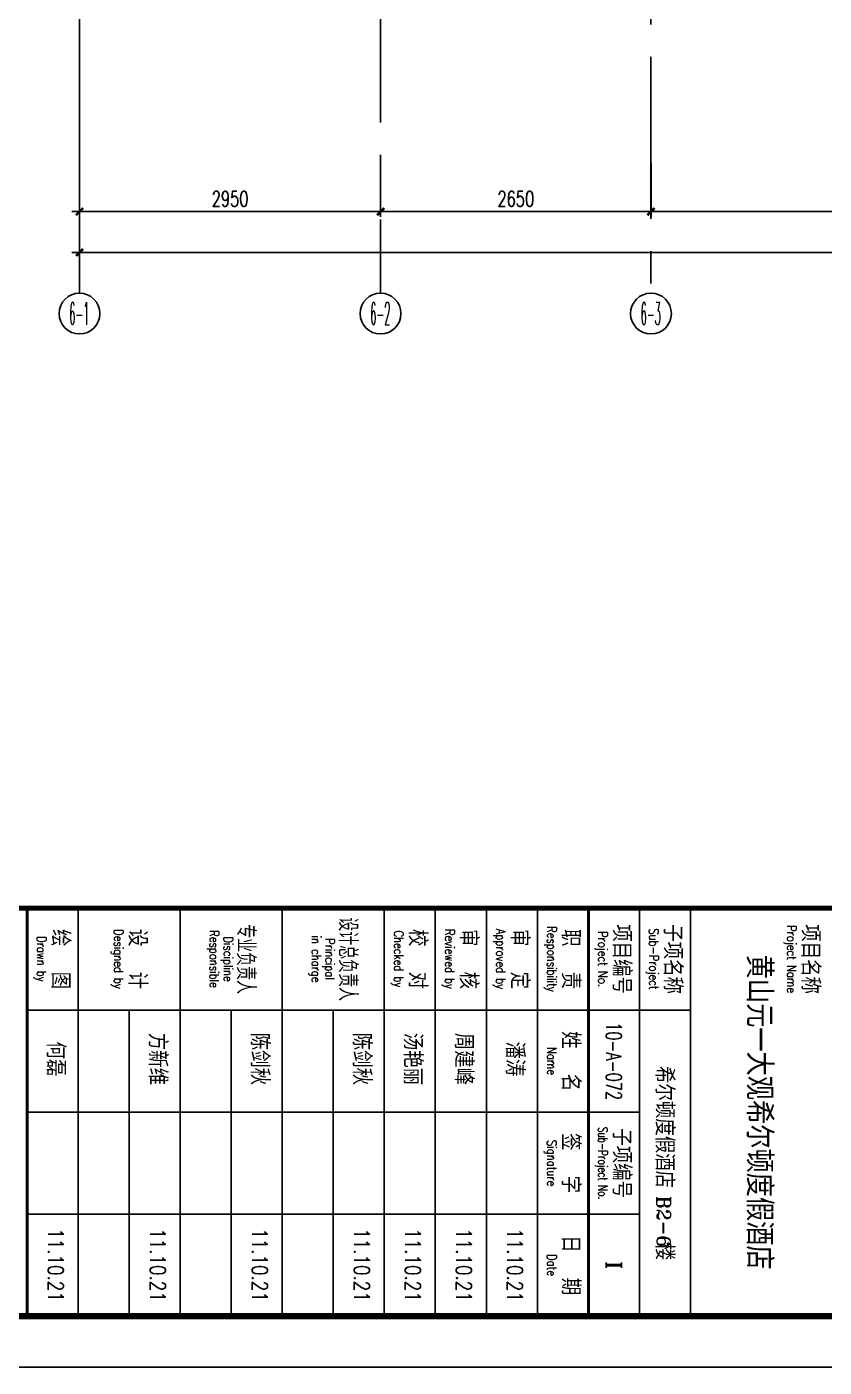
# Model space of a CAD drawing. Extents: x -395226 to -176901, y -140672 to 68263.
# Drawn here: x -334343 to -326529, y -140672 to -127534 of the extents above; entities that cross this region are included whole.
import ezdxf
from ezdxf.enums import TextEntityAlignment as Align

# ---------------------------------------------------------------- set-up
doc = ezdxf.new("R2010")
doc.units = 0
doc.header["$LTSCALE"] = 1000
doc.header["$MEASUREMENT"] = 0
doc.linetypes.add('ACAD_ISO08W100', pattern=[36, 24, -3, 6, -3])
doc.linetypes.add('CENTER', pattern=[50.8, 31.75, -6.35, 6.35, -6.35])
doc.layers.get('0').update_dxf_attribs({"linetype": 'CONTINUOUS'})
doc.layers.get('Defpoints').update_dxf_attribs({"linetype": 'CONTINUOUS'})
for name, color, linetype in [('A-AXIS', 3, 'CONTINUOUS'), ('A-AXIS-TEXT', 7, 'CONTINUOUS'), ('A-DOTE', 8, 'ACAD_ISO08W100'), ('A-PUB-DIM', 3, 'CONTINUOUS'), ('图框', 7, 'CONTINUOUS')]:
    doc.layers.add(name, color=color, linetype=linetype)
doc.styles.add('COMPLEX', font='COMPLEX')
doc.styles.add('DIM_FONT', font='SIMPLEX', dxfattribs={"width": 0.7, "bigfont": 'GBCBIG'})
doc.styles.add('TKZ1_tjhts.shx', font='tjromant.shx', dxfattribs={"bigfont": 'tjhts.shx'})
doc.styles.add('TKZ2_tjkts.shx', font='tjromant.shx', dxfattribs={"bigfont": 'tjkts.shx'})
doc.dimstyles.new('DIM100', dxfattribs={"dimscale": 100, "dimtxt": 3, "dimasz": 0.01, "dimexe": 1, "dimexo": 1, "dimgap": 1, "dimtad": 1, "dimdec": 0, "dimzin": 0, "dimdsep": 46, "dimtxsty": 'DIM_FONT', "dimblk1": '_DIMX', "dimblk2": '_DIMX', "dimsah": 1, "dimcen": 0.01, "dimclrd": 256, "dimclre": 256, "dimclrt": 7, "dimadec": 0, "dimazin": 0, "dimtfac": 1, "dimtdec": 0, "dimtix": 1, "dimtmove": 2, "dimatfit": 3, "dimldrblk": '_DIMX', "dimfxl": 0, "dimtolj": 1, "dimtzin": 5, "dimarcsym": 0})

# ---------------------------------------------------------------- blocks, each defined once
blk = doc.blocks.new('_DIMX')
blk.add_line((-150, 0), (150, 0))
at = {"const_width": 50}
blk.add_lwpolyline([(-70, -70), (70, 70)], dxfattribs=at)
blk = doc.blocks.new('*D991')
at = {"layer": 'A-PUB-DIM', "lineweight": -2}
for p, q in [((-333826, -128868), (-333826, -129395)), ((-330876, -128868), (-330876, -129395)), ((-333826, -129345), (-330877, -129345))]:
    blk.add_line(p, q, dxfattribs=at)
at = {"layer": 'Defpoints', "color": 0}
for p in [(-333826, -128818), (-330876, -128818), (-330876, -129345)]:
    blk.add_point(p, dxfattribs=at)
at = {"layer": 'A-PUB-DIM', "lineweight": -2, "xscale": 0.5, "yscale": 0.5, "zscale": 0.5, "rotation": 180}
blk.add_blockref('_DIMX', (-333826, -129345), dxfattribs=at)
at = {"layer": 'A-PUB-DIM', "lineweight": -2, "xscale": 0.5, "yscale": 0.5, "zscale": 0.5}
blk.add_blockref('_DIMX', (-330876, -129345), dxfattribs=at)
at = {"layer": 'A-PUB-DIM', "insert": (-332351, -129220), "char_height": 150, "attachment_point": 5, "style": 'DIM_FONT'}
blk.add_mtext('\\A1;2950', dxfattribs=at)
blk = doc.blocks.new('*D992')
at = {"layer": 'A-PUB-DIM', "lineweight": -2}
for p, q in [((-330876, -128868), (-330876, -129395)), ((-328226, -128868), (-328226, -129395)), ((-330876, -129345), (-328227, -129345))]:
    blk.add_line(p, q, dxfattribs=at)
at = {"layer": 'Defpoints', "color": 0}
for p in [(-330876, -128818), (-328226, -128818), (-328226, -129345)]:
    blk.add_point(p, dxfattribs=at)
at = {"layer": 'A-PUB-DIM', "lineweight": -2, "xscale": 0.5, "yscale": 0.5, "zscale": 0.5, "rotation": 180}
blk.add_blockref('_DIMX', (-330876, -129345), dxfattribs=at)
at = {"layer": 'A-PUB-DIM', "lineweight": -2, "xscale": 0.5, "yscale": 0.5, "zscale": 0.5}
blk.add_blockref('_DIMX', (-328226, -129345), dxfattribs=at)
at = {"layer": 'A-PUB-DIM', "insert": (-329551, -129220), "char_height": 150, "attachment_point": 5, "style": 'DIM_FONT'}
blk.add_mtext('\\A1;2650', dxfattribs=at)
blk = doc.blocks.new('*D993')
at = {"layer": 'A-PUB-DIM', "lineweight": -2}
for p, q in [((-328226, -128868), (-328226, -129395)), ((-322276, -128868), (-322276, -129395)), ((-328226, -129345), (-322277, -129345))]:
    blk.add_line(p, q, dxfattribs=at)
at = {"layer": 'Defpoints', "color": 0}
for p in [(-328226, -128818), (-322276, -128818), (-322276, -129345)]:
    blk.add_point(p, dxfattribs=at)
at = {"layer": 'A-PUB-DIM', "lineweight": -2, "xscale": 0.5, "yscale": 0.5, "zscale": 0.5, "rotation": 180}
blk.add_blockref('_DIMX', (-328226, -129345), dxfattribs=at)
at = {"layer": 'A-PUB-DIM', "lineweight": -2, "xscale": 0.5, "yscale": 0.5, "zscale": 0.5}
blk.add_blockref('_DIMX', (-322276, -129345), dxfattribs=at)
at = {"layer": 'A-PUB-DIM', "insert": (-325251, -129220), "char_height": 150, "attachment_point": 5, "style": 'DIM_FONT'}
blk.add_mtext('\\A1;5950', dxfattribs=at)
blk = doc.blocks.new('*D997')
at = {"layer": 'A-PUB-DIM', "lineweight": -2}
for p, q in [((-333826, -128642), (-333826, -129795)), ((-308676, -128642), (-308676, -129795)), ((-333826, -129745), (-308677, -129745))]:
    blk.add_line(p, q, dxfattribs=at)
at = {"layer": 'Defpoints', "color": 0}
for p in [(-333826, -128592), (-308676, -128592), (-308676, -129745)]:
    blk.add_point(p, dxfattribs=at)
at = {"layer": 'A-PUB-DIM', "lineweight": -2, "xscale": 0.5, "yscale": 0.5, "zscale": 0.5, "rotation": 180}
blk.add_blockref('_DIMX', (-333826, -129745), dxfattribs=at)
at = {"layer": 'A-PUB-DIM', "lineweight": -2, "xscale": 0.5, "yscale": 0.5, "zscale": 0.5}
blk.add_blockref('_DIMX', (-308676, -129745), dxfattribs=at)
at = {"layer": 'A-PUB-DIM', "insert": (-321251, -129620), "char_height": 150, "attachment_point": 5, "style": 'DIM_FONT'}
blk.add_mtext('\\A1;25150', dxfattribs=at)
blk = doc.blocks.new('_AXISO')
blk.add_circle((0, 0), 0.5)
at = {"layer": 'A-AXIS-TEXT', "style": 'COMPLEX', "width": 1.041667}
blk.add_attdef('A', text='', height=0.56, dxfattribs=at).set_placement((-0.25, -0.28), (0.25, -0.28), align=Align.FIT)
blk = doc.blocks.new('TJAD_TK_A0')
at = {"layer": '图框'}
for p, q in [((2162, -441.7), (2162, 399.3)), ((2072, -154.7), (2152, -154.7)), ((2092, -284.7), (2092, -154.7)), ((2072, -164.7), (2152, -164.7)), ((2112, -284.7), (2112, -164.7)), ((2132, -284.7), (2132, -164.7)), ((2072, -184.7), (2152, -184.7)), ((2072, -194.7), (2152, -194.7)), ((2072, -204.7), (2152, -204.7)), ((2072, -214.7), (2152, -214.7)), ((2092, -224.7), (2152, -224.7)), ((2072, -234.7), (2152, -234.7)), ((2092, -244.7), (2152, -244.7)), ((2072, -254.7), (2152, -254.7)), ((2092, -264.7), (2152, -264.7)), ((2072, -274.7), (2152, -274.7))]:
    blk.add_line(p, q, dxfattribs=at)
at = {"layer": '图框', "const_width": 1.2}
blk.add_lwpolyline([(2152, -431.7), (2152, 389.3), (998, 389.3), (998, -431.7)], close=True, dxfattribs=at)
at = {"layer": '图框'}
for points, const_width in [([(2072, 389.3), (2072, -431.7)], 1), ([(2072, -174.7), (2152, -174.7)], 0.6), ([(2072, -284.7), (2152, -284.7)], 0.6)]:
    blk.add_lwpolyline(points, dxfattribs=dict(at, const_width=const_width))
for s, height, style, p in [('项目名称', 3.6, 'TKZ2_tjkts.shx', (2082, -131.16)), ('黄山元一大观希尔顿度假酒店', 5, 'TKZ1_tjhts.shx', (2112, -141.2)), ('子项名称', 3.6, 'TKZ2_tjkts.shx', (2082, -158.16)), ('项目编号', 3.6, 'TKZ2_tjkts.shx', (2082, -168.16)), ('子项编号', 3.6, 'TKZ2_tjkts.shx', (2122, -168.16)), ('职  责', 3.6, 'TKZ2_tjkts.shx', (2082, -178.16)), ('姓  名', 3.6, 'TKZ2_tjkts.shx', (2102, -178.16)), ('签  字', 3.6, 'TKZ2_tjkts.shx', (2122, -178.16)), ('日  期', 3.6, 'TKZ2_tjkts.shx', (2142, -178.16)), ('审  定', 3.6, 'TKZ2_tjkts.shx', (2082, -188.16)), ('审  核', 3.6, 'TKZ2_tjkts.shx', (2082, -198.16)), ('校  对', 3.6, 'TKZ2_tjkts.shx', (2082, -208.16)), ('设  计', 3.6, 'TKZ2_tjkts.shx', (2082, -263.06)), ('绘  图', 3.6, 'TKZ2_tjkts.shx', (2082, -278.16))]:
    blk.add_text(s, height=height, dxfattribs=dict(at, style=style)).set_placement(p, align=Align.MIDDLE_CENTER)
at = {"layer": '图框', "style": 'TKZ2_tjkts.shx'}
for s, height, width, p in [('Project Name', 1.8, 0.8, (2082, -134.86)), ('Sub-Project', 1.8, 0.8, (2082, -161.86)), ('Project No.', 1.8, 0.8, (2082, -171.86)), ('Sub-Project No.', 1.8, 0.7, (2122, -171.86)), ('Responsibility', 1.8, 0.8, (2082, -181.86)), ('Name', 1.8, 0.8, (2102, -181.86)), ('Signature', 1.8, 0.8, (2122, -181.86)), ('Date', 1.8, 0.8, (2142, -181.86)), ('Approved by', 1.8, 0.8, (2082, -191.86)), ('Reviewed by', 1.8, 0.8, (2082, -201.86)), ('Checked by', 1.8, 0.8, (2082, -211.86)), ('设计总负责人', 3.6, 0.8, (2082, -221.83)), ('Principal', 1.8, 0.8, (2082, -225.35)), ('in charge', 1.8, 0.8, (2082, -228)), ('专业负责人', 3.6, 0.8, (2082, -241.83)), ('Discipline', 1.8, 0.8, (2082, -245.28)), ('Responsible', 1.8, 0.8, (2082, -248)), ('Designed by', 1.8, 0.8, (2082, -266.76)), ('Drawn by', 1.8, 0.8, (2082, -281.86))]:
    blk.add_text(s, height=height, dxfattribs=dict(at, width=width)).set_placement(p, align=Align.MIDDLE_CENTER)

msp = doc.modelspace()

# ---------------------------------------------------------------- linework, layer by layer
at = {"layer": 'A-DOTE', "linetype": 'CENTER', "ltscale": 0.05}
for p, q in [((-328226.5, -115128.9), (-328226.5, -130144.6)), ((-330876.5, -116723.2), (-330876.5, -130144.6)), ((-333826.5, -119492.2), (-333826.5, -130144.6))]:
    msp.add_line(p, q, dxfattribs=at)

# ---------------------------------------------------------------- block references
at = {"layer": 'A-AXIS'}
ref = msp.add_blockref('_AXISO', (-333826.5, -130344.6), dxfattribs=dict(at, xscale=-400.0000000232831, yscale=399.9999999941792, zscale=400, rotation=180))
ref.add_attrib('A', '6-1', dxfattribs={"layer": 'A-AXIS-TEXT', "height": 224, "style": 'COMPLEX', "width": 0.334578}).set_placement((-333926.5, -130456.6), (-333730.2, -130456.6), align=Align.FIT)
ref = msp.add_blockref('_AXISO', (-330876.5, -130344.6), dxfattribs=dict(at, xscale=-400.0000000232831, yscale=399.9999999941792, zscale=400, rotation=180))
ref.add_attrib('A', '6-2', dxfattribs={"layer": 'A-AXIS-TEXT', "height": 224, "style": 'COMPLEX', "width": 0.306696}).set_placement((-330976.5, -130456.6), (-330780.2, -130456.6), align=Align.FIT)
ref = msp.add_blockref('_AXISO', (-328226.5, -130344.6), dxfattribs=dict(at, xscale=-400.0000000232831, yscale=399.9999999941792, zscale=400, rotation=180))
ref.add_attrib('A', '6-3', dxfattribs={"layer": 'A-AXIS-TEXT', "height": 224, "style": 'COMPLEX', "width": 0.306696}).set_placement((-328326.5, -130456.6), (-328130.2, -130456.6), align=Align.FIT)
at = {"layer": '图框', "xscale": 50, "yscale": 50, "zscale": 50, "rotation": 270}
msp.add_blockref('TJAD_TK_A0', (-320104.8, -32572.1), dxfattribs=at)

# ---------------------------------------------------------------- texts
at = {"layer": '图框', "style": 'TKZ1_tjhts.shx'}
for s, height, p in [('方新维', 180, (-333059.8, -137650.6)), ('陈剑秋', 180, (-332059.8, -137650.6)), ('陈剑秋', 180, (-331059.8, -137650.6)), ('汤艳丽', 180, (-330559.8, -137650.6)), ('周建峰', 180, (-330059.8, -137650.6)), ('何磊', 180, (-334059.8, -137650.6)), ('潘涛', 180, (-329559.8, -137650.6)), ('希尔顿度假酒店    楼', 180, (-328092.5, -138672.1)), ('B2-6', 135, (-328101.8, -139244.6)), ('I', 150, (-328590, -139672.1))]:
    msp.add_text(s, height=height, rotation=270, dxfattribs=at).set_placement(p, align=Align.MIDDLE_CENTER)
for s, width, p in [('10-A-072', 0.7, (-328589.9, -137672.2)), ('11.10.21', 0.8, (-334059.8, -139670.5)), ('11.10.21', 0.8, (-333059.8, -139670.5)), ('11.10.21', 0.8, (-332059.8, -139670.5)), ('11.10.21', 0.8, (-331059.8, -139670.5)), ('11.10.21', 0.8, (-330559.8, -139670.5)), ('11.10.21', 0.8, (-330059.8, -139670.5)), ('11.10.21', 0.8, (-329559.8, -139670.5))]:
    msp.add_text(s, height=150, rotation=270, dxfattribs=dict(at, width=width)).set_placement(p, align=Align.MIDDLE_CENTER)

# ---------------------------------------------------------------- dimensions: what is measured, and where the dimension line sits
at = {"layer": 'A-PUB-DIM'}
for base, p1, p2, picture, middle in [((-308676.5, -129744.6), (-333826.5, -128592.2), (-308676.5, -128592.2), '*D997', (-321251.5, -129619.6)), ((-330876.5, -129344.6), (-333826.5, -128818), (-330876.5, -128818), '*D991', (-332351.5, -129219.6)), ((-328226.5, -129344.6), (-330876.5, -128818), (-328226.5, -128818), '*D992', (-329551.5, -129219.6)), ((-322276.5, -129344.6), (-328226.5, -128818), (-322276.5, -128818), '*D993', (-325251.5, -129219.6))]:
    dim = msp.add_linear_dim(base=base, p1=p1, p2=p2, dimstyle='DIM100', override={"dimscale": 50, "dimclrt": 256}, dxfattribs=at)
    dim.commit()
    dim.dimension.update_dxf_attribs({"geometry": picture, "text_midpoint": middle})

doc.saveas('drawing.dxf')
